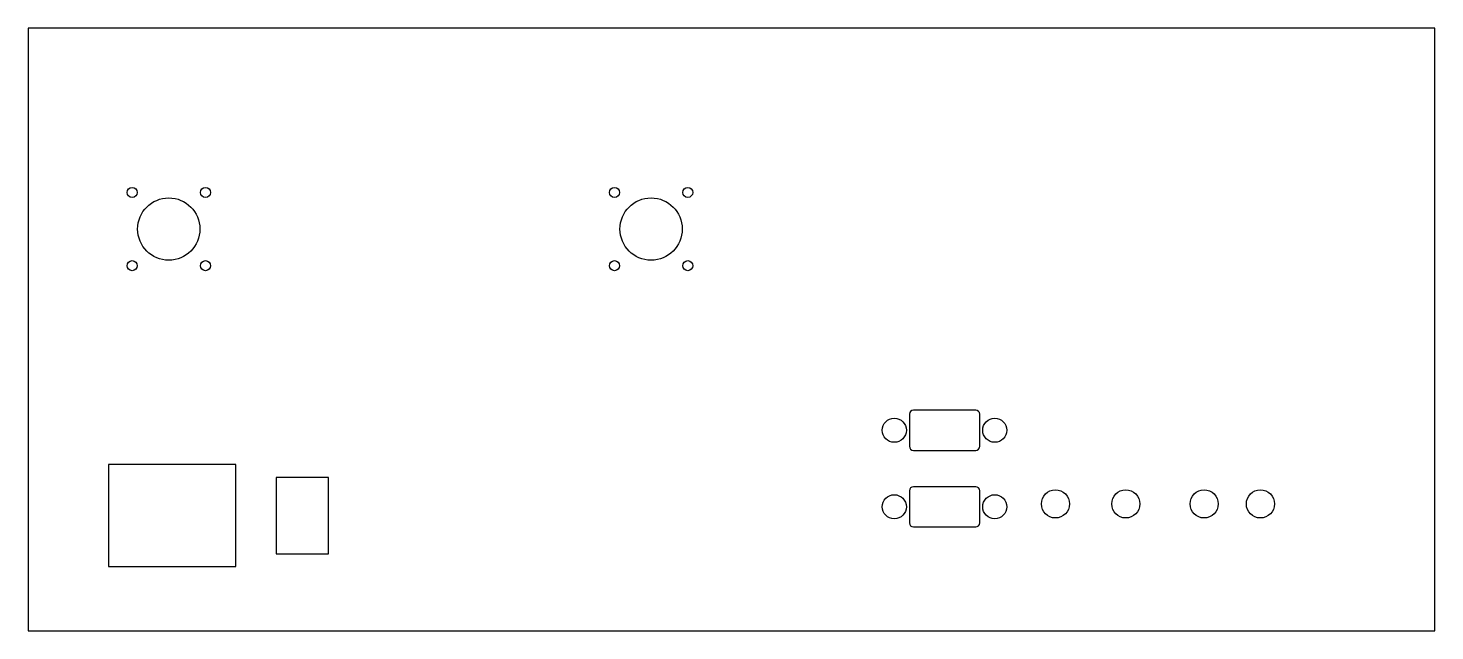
# Model space of a CAD drawing. Header units: millimetres. Extents: x 0 to 350, y 0 to 150.
import ezdxf

# ---------------------------------------------------------------- set-up
doc = ezdxf.new("R2010")
doc.units = ezdxf.units.MM

msp = doc.modelspace()

# ---------------------------------------------------------------- linework, layer by layer
at = {"color": 7, "linetype": 'Continuous', "lineweight": 25}
for p, q in [((350, 150), (0, 150)), ((0, 150), (0, 0)), ((350, 0), (350, 150)), ((219.25, 53.925), (219.25, 45.925)), ((235.75, 54.925), (220.25, 54.925)), ((236.75, 45.925), (236.75, 53.925)), ((220.25, 44.925), (235.75, 44.925)), ((20, 41.4), (20, 16)), ((51.7, 41.4), (20, 41.4)), ((51.7, 16), (51.7, 41.4)), ((61.7, 38.2), (61.7, 19.2)), ((74.7, 38.2), (61.7, 38.2)), ((74.7, 19.2), (74.7, 38.2)), ((235.75, 35.875), (220.25, 35.875)), ((219.25, 34.875), (219.25, 26.875)), ((236.75, 26.875), (236.75, 34.875)), ((220.25, 25.875), (235.75, 25.875)), ((61.7, 19.2), (74.7, 19.2)), ((20, 16), (51.7, 16)), ((0, 0), (350, 0))]:
    msp.add_line(p, q, dxfattribs=at)
for centre, radius in [((25.88, 109.12), 1.25), ((44.12, 109.12), 1.25), ((145.88, 109.12), 1.25), ((164.12, 109.12), 1.25), ((35, 100), 7.75), ((155, 100), 7.75), ((25.88, 90.88), 1.25), ((44.12, 90.88), 1.25), ((145.88, 90.88), 1.25), ((164.12, 90.88), 1.25), ((215.5, 49.925), 3), ((240.5, 49.925), 3), ((255.6, 31.6), 3.5), ((273.1, 31.6), 3.5), ((292.6, 31.6), 3.5), ((306.6, 31.6), 3.5), ((215.5, 30.875), 3), ((240.5, 30.875), 3)]:
    msp.add_circle(centre, radius, dxfattribs=at)
for centre, start, end in [((220.25, 53.925), 90, 180), ((235.75, 53.925), 0, 90), ((220.25, 45.925), 180, 270), ((235.75, 45.925), 270, 0), ((220.25, 34.875), 90, 180), ((235.75, 34.875), 0, 90), ((220.25, 26.875), 180, 270), ((235.75, 26.875), 270, 0)]:
    msp.add_arc(centre, 1, start, end, dxfattribs=at)

doc.saveas('drawing.dxf')
